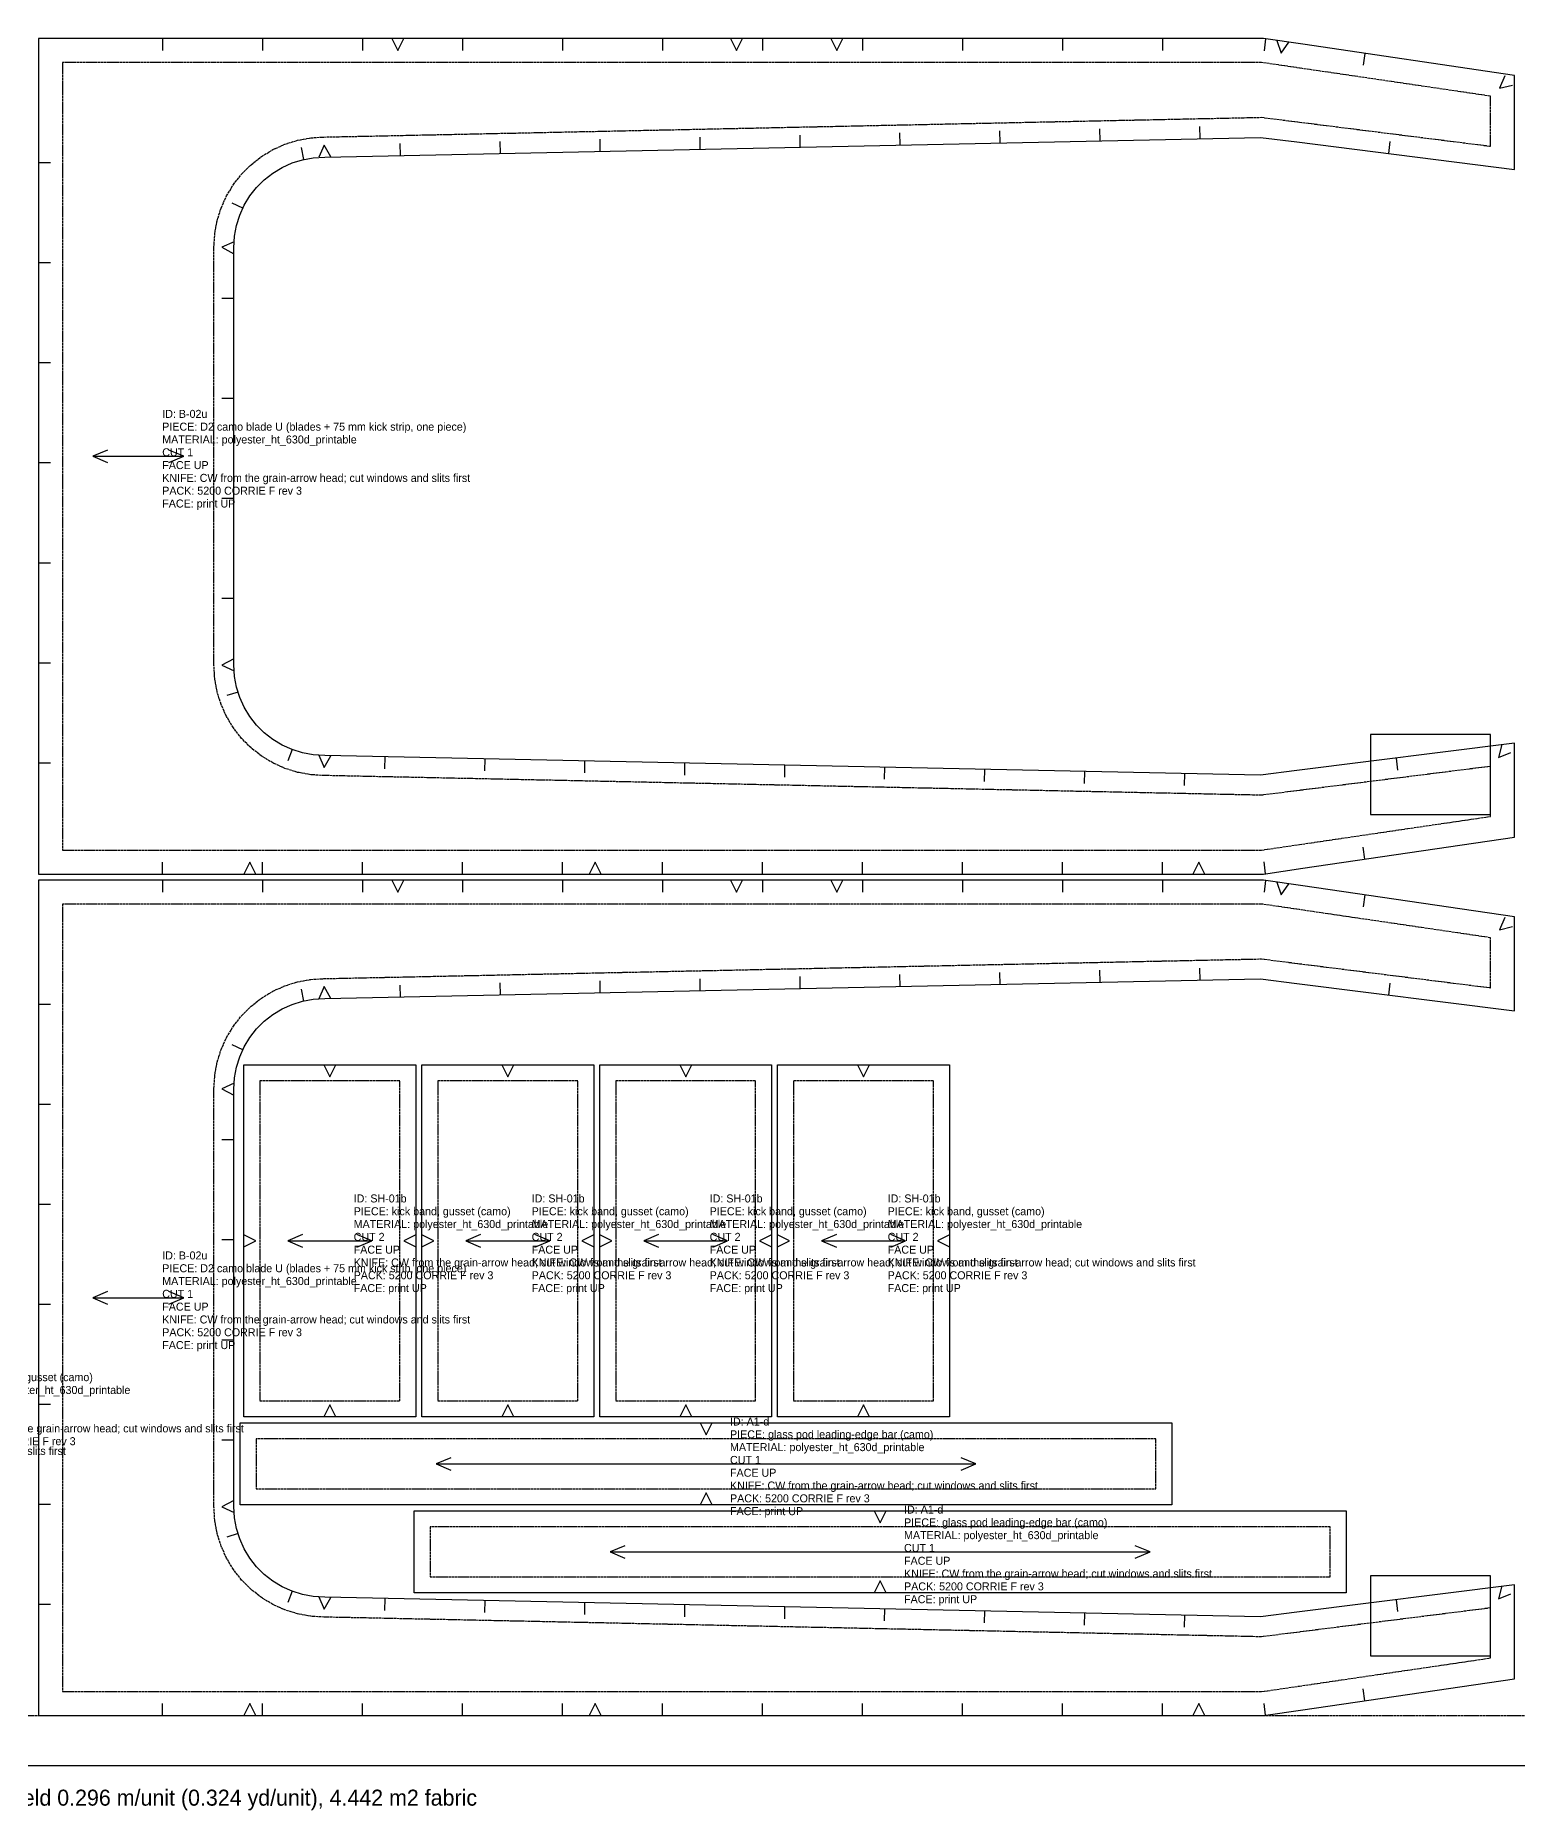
# Model space of a CAD drawing. Header units: millimetres. Extents: x 0 to 2961, y -22 to 1500.
# Drawn here: x 740 to 1481, y -22 to 865 of the extents above; entities that cross this region are included whole.
import ezdxf

# ---------------------------------------------------------------- set-up
doc = ezdxf.new("R2010")
doc.units = ezdxf.units.MM
doc.linetypes.add('DASHED', pattern=[1.524, 1.27, -0.254])
for name, color, linetype in [('CUT', 7, 'Continuous'), ('GRAIN', 5, 'Continuous'), ('INTERNAL', 6, 'Continuous'), ('NOTCH', 1, 'Continuous'), ('SEW', 3, 'Continuous'), ('TEXT', 2, 'Continuous')]:
    doc.layers.add(name, color=color, linetype=linetype)

msp = doc.modelspace()

# ---------------------------------------------------------------- linework, layer by layer
at = {"layer": 'CUT'}
for points in [[(828.47, 863.28), (741.05, 863.28), (741.05, 445.64), (828.47, 445.64), (1353.52, 445.64), (1373.3, 448.55), (1479.09, 464.09), (1479.09, 511.05), (1370.3, 497.35), (1352.12, 495.06), (884.19, 504.89), (878.36, 505.24), (873.02, 506.22), (867.84, 507.83), (862.88, 510.06), (858.23, 512.87), (853.96, 516.22), (850.12, 520.07), (846.77, 524.34), (843.96, 528.99), (841.73, 533.94), (840.11, 539.13), (839.13, 544.47), (838.79, 550.2), (838.79, 758.72), (839.13, 764.45), (840.11, 769.79), (841.73, 774.98), (843.96, 779.93), (846.77, 784.58), (850.12, 788.85), (853.96, 792.7), (858.23, 796.05), (862.88, 798.86), (867.84, 801.09), (873.02, 802.7), (878.36, 803.68), (884.19, 804.03), (1352.12, 813.86), (1370.3, 811.57), (1479.09, 797.87), (1479.09, 844.83), (1373.3, 860.37), (1353.52, 863.28)], [(828.47, 442.64), (741.05, 442.64), (741.05, 25), (828.47, 25), (1353.52, 25), (1373.3, 27.91), (1479.09, 43.45), (1479.09, 90.41), (1370.3, 76.71), (1352.12, 74.42), (884.19, 84.25), (878.36, 84.6), (873.02, 85.58), (867.84, 87.19), (862.88, 89.42), (858.23, 92.23), (853.96, 95.58), (850.12, 99.43), (846.77, 103.7), (843.96, 108.35), (841.73, 113.3), (840.11, 118.49), (839.13, 123.83), (838.79, 129.56), (838.79, 338.08), (839.13, 343.81), (840.11, 349.15), (841.73, 354.34), (843.96, 359.29), (846.77, 363.94), (850.12, 368.21), (853.96, 372.06), (858.23, 375.41), (862.88, 378.22), (867.84, 380.45), (873.02, 382.06), (878.36, 383.04), (884.19, 383.39), (1352.12, 393.22), (1370.3, 390.93), (1479.09, 377.23), (1479.09, 424.19), (1373.3, 439.73), (1353.52, 442.64)], [(843.65, 350.31), (929.65, 350.31), (929.65, 174.31), (843.65, 174.31)], [(932.65, 350.31), (1018.65, 350.31), (1018.65, 174.31), (932.65, 174.31)], [(1021.65, 350.31), (1107.65, 350.31), (1107.65, 174.31), (1021.65, 174.31)], [(1110.65, 350.31), (1196.65, 350.31), (1196.65, 174.31), (1110.65, 174.31)], [(841.82, 171.31), (1307.82, 171.31), (1307.82, 130.31), (841.82, 130.31)], [(928.84, 127.31), (1394.84, 127.31), (1394.84, 86.31), (928.84, 86.31)]]:
    msp.add_lwpolyline(points, close=True, dxfattribs=at)
at = {"layer": 'GRAIN'}
for points in [[(775.56, 657.58), (768.19, 654.46), (775.56, 651.34)], [(806.27, 651.34), (813.64, 654.46), (806.27, 657.58)], [(768.19, 654.46), (813.64, 654.46)], [(873.02, 265.42), (865.65, 262.31), (873.02, 259.19)], [(865.65, 262.31), (907.65, 262.31)], [(900.28, 259.19), (907.65, 262.31), (900.28, 265.42)], [(962.02, 265.42), (954.65, 262.31), (962.02, 259.19)], [(954.65, 262.31), (996.65, 262.31)], [(989.28, 259.19), (996.65, 262.31), (989.28, 265.42)], [(1051.02, 265.42), (1043.65, 262.31), (1051.02, 259.19)], [(1043.65, 262.31), (1085.65, 262.31)], [(1078.28, 259.19), (1085.65, 262.31), (1078.28, 265.42)], [(1140.02, 265.42), (1132.65, 262.31), (1140.02, 259.19)], [(1132.65, 262.31), (1174.65, 262.31)], [(1167.28, 259.19), (1174.65, 262.31), (1167.28, 265.42)], [(775.56, 236.94), (768.19, 233.82), (775.56, 230.7)], [(768.19, 233.82), (813.64, 233.82)], [(806.27, 230.7), (813.64, 233.82), (806.27, 236.94)], [(947.19, 153.92), (939.82, 150.81), (947.19, 147.69)], [(1202.45, 147.69), (1209.82, 150.81), (1202.45, 153.92)], [(939.82, 150.81), (1209.82, 150.81)], [(1034.21, 109.92), (1026.84, 106.81), (1034.21, 103.69)], [(1026.84, 106.81), (1296.84, 106.81)], [(1289.47, 103.69), (1296.84, 106.81), (1289.47, 109.92)]]:
    msp.add_lwpolyline(points, dxfattribs=at)
at = {"layer": 'INTERNAL', "linetype": 'CONTINUOUS'}
for points in [[(1407.09, 515.46), (1407.09, 475.46), (1467.09, 475.46), (1467.09, 515.46)], [(1407.09, 94.82), (1407.09, 54.82), (1467.09, 54.82), (1467.09, 94.82)]]:
    msp.add_lwpolyline(points, close=True, dxfattribs=at)
at = {"layer": 'NOTCH'}
for points in [[(803.05, 863.28), (803.05, 857.28)], [(853.05, 863.28), (853.05, 857.28)], [(903.05, 863.28), (903.05, 857.28)], [(917.8, 863.28), (920.8, 857.28), (923.8, 863.28)], [(953.05, 863.28), (953.05, 857.28)], [(1003.05, 863.28), (1003.05, 857.28)], [(1053.05, 863.28), (1053.05, 857.28)], [(1087.06, 863.28), (1090.06, 857.28), (1093.06, 863.28)], [(1103.05, 863.28), (1103.05, 857.28)], [(1137.24, 863.28), (1140.24, 857.28), (1143.24, 863.28)], [(1153.05, 863.28), (1153.05, 857.28)], [(1203.05, 863.28), (1203.05, 857.28)], [(1253.05, 863.28), (1253.05, 857.28)], [(1303.05, 863.28), (1303.05, 857.28)], [(1354.62, 863.12), (1353.83, 857.17)], [(1360.27, 862.29), (1362.37, 855.92), (1366.21, 861.42)], [(1404.25, 855.82), (1403.38, 849.89)], [(1474.21, 844.57), (1471.63, 838.38), (1478.13, 840.03)], [(1221.94, 811.13), (1221.81, 817.13)], [(1271.93, 812.18), (1271.8, 818.18)], [(1321.92, 813.23), (1321.79, 819.23)], [(873.71, 802.83), (872.62, 808.73)], [(887.19, 804.16), (883.95, 810.03), (881.2, 803.91)], [(922.01, 804.83), (921.88, 810.83)], [(971.99, 805.88), (971.87, 811.88)], [(1021.98, 806.93), (1021.86, 812.93)], [(1071.97, 807.98), (1071.85, 813.98)], [(1121.96, 809.03), (1121.84, 815.03)], [(1171.95, 810.08), (1171.82, 816.08)], [(1416.23, 805.79), (1416.98, 811.74)], [(741.05, 801.28), (747.05, 801.28)], [(843.3, 778.47), (837.83, 780.93)], [(838.87, 761.72), (832.78, 758.91), (838.69, 755.73)], [(741.05, 751.28), (747.05, 751.28)], [(838.79, 733.39), (832.79, 733.39)], [(741.05, 701.28), (747.05, 701.28)], [(838.79, 683.39), (832.79, 683.39)], [(741.05, 651.28), (747.05, 651.28)], [(838.79, 633.39), (832.79, 633.39)], [(741.05, 601.28), (747.05, 601.28)], [(838.79, 583.39), (832.79, 583.39)], [(741.05, 551.28), (747.05, 551.28)], [(838.69, 553.19), (832.78, 550.01), (838.87, 547.2)], [(840.89, 536.63), (835.16, 534.84)], [(867.81, 507.83), (865.75, 502.2)], [(1472.78, 510.44), (1471.06, 503.96), (1477.28, 506.48)], [(741.05, 501.28), (747.05, 501.28)], [(881.2, 505.01), (883.95, 498.89), (887.19, 504.76)], [(914.16, 504.26), (914.03, 498.26)], [(964.15, 503.21), (964.02, 497.21)], [(1014.13, 502.16), (1014.01, 496.16)], [(1064.12, 501.11), (1064, 495.11)], [(1114.11, 500.06), (1113.99, 494.06)], [(1164.1, 499.01), (1163.98, 493.01)], [(1214.09, 497.96), (1213.96, 491.96)], [(1264.08, 496.91), (1263.95, 490.91)], [(1419.91, 503.6), (1420.66, 497.64)], [(1314.07, 495.86), (1313.94, 489.86)], [(1404.25, 453.1), (1403.38, 459.03)], [(803.05, 445.64), (803.05, 451.64)], [(849.78, 445.64), (846.78, 451.64), (843.78, 445.64)], [(853.05, 445.64), (853.05, 451.64)], [(903.05, 445.64), (903.05, 451.64)], [(953.05, 445.64), (953.05, 451.64)], [(1003.05, 445.64), (1003.05, 451.64)], [(1022.46, 445.64), (1019.46, 451.64), (1016.46, 445.64)], [(1053.05, 445.64), (1053.05, 451.64)], [(1103.05, 445.64), (1103.05, 451.64)], [(1153.05, 445.64), (1153.05, 451.64)], [(1203.05, 445.64), (1203.05, 451.64)], [(1253.05, 445.64), (1253.05, 451.64)], [(1303.05, 445.64), (1303.05, 451.64)], [(1324.27, 445.64), (1321.27, 451.64), (1318.27, 445.64)], [(1354.62, 445.8), (1353.83, 451.75)], [(803.05, 442.64), (803.05, 436.64)], [(853.05, 442.64), (853.05, 436.64)], [(903.05, 442.64), (903.05, 436.64)], [(917.8, 442.64), (920.8, 436.64), (923.8, 442.64)], [(953.05, 442.64), (953.05, 436.64)], [(1003.05, 442.64), (1003.05, 436.64)], [(1053.05, 442.64), (1053.05, 436.64)], [(1087.06, 442.64), (1090.06, 436.64), (1093.06, 442.64)], [(1103.05, 442.64), (1103.05, 436.64)], [(1137.24, 442.64), (1140.24, 436.64), (1143.24, 442.64)], [(1153.05, 442.64), (1153.05, 436.64)], [(1203.05, 442.64), (1203.05, 436.64)], [(1253.05, 442.64), (1253.05, 436.64)], [(1303.05, 442.64), (1303.05, 436.64)], [(1354.62, 442.48), (1353.83, 436.53)], [(1360.27, 441.65), (1362.37, 435.28), (1366.21, 440.78)], [(1404.25, 435.18), (1403.38, 429.25)], [(1474.21, 423.93), (1471.63, 417.74), (1478.13, 419.39)], [(971.99, 385.24), (971.87, 391.24)], [(1021.98, 386.29), (1021.86, 392.29)], [(1071.97, 387.34), (1071.85, 393.34)], [(1121.96, 388.39), (1121.84, 394.39)], [(1171.95, 389.44), (1171.82, 395.44)], [(1221.94, 390.49), (1221.81, 396.49)], [(1271.93, 391.54), (1271.8, 397.54)], [(1321.92, 392.59), (1321.79, 398.59)], [(1416.23, 385.15), (1416.98, 391.1)], [(873.71, 382.19), (872.62, 388.09)], [(887.19, 383.52), (883.95, 389.39), (881.2, 383.27)], [(922.01, 384.19), (921.88, 390.19)], [(741.05, 380.64), (747.05, 380.64)], [(843.3, 357.83), (837.83, 360.29)], [(883.65, 350.31), (886.65, 344.31), (889.65, 350.31)], [(972.65, 350.31), (975.65, 344.31), (978.65, 350.31)], [(1061.65, 350.31), (1064.65, 344.31), (1067.65, 350.31)], [(1150.65, 350.31), (1153.65, 344.31), (1156.65, 350.31)], [(838.87, 341.08), (832.78, 338.27), (838.69, 335.09)], [(741.05, 330.64), (747.05, 330.64)], [(838.79, 312.75), (832.79, 312.75)], [(741.05, 280.64), (747.05, 280.64)], [(838.79, 262.75), (832.79, 262.75)], [(843.65, 259.31), (849.65, 262.31), (843.65, 265.31)], [(929.65, 265.31), (923.65, 262.31), (929.65, 259.31)], [(932.65, 259.31), (938.65, 262.31), (932.65, 265.31)], [(1018.65, 265.31), (1012.65, 262.31), (1018.65, 259.31)], [(1021.65, 259.31), (1027.65, 262.31), (1021.65, 265.31)], [(1107.65, 265.31), (1101.65, 262.31), (1107.65, 259.31)], [(1110.65, 259.31), (1116.65, 262.31), (1110.65, 265.31)], [(1196.65, 265.31), (1190.65, 262.31), (1196.65, 259.31)], [(741.05, 230.64), (747.05, 230.64)], [(838.79, 212.75), (832.79, 212.75)], [(741.05, 180.64), (747.05, 180.64)], [(889.65, 174.31), (886.65, 180.31), (883.65, 174.31)], [(978.65, 174.31), (975.65, 180.31), (972.65, 174.31)], [(1067.65, 174.31), (1064.65, 180.31), (1061.65, 174.31)], [(1156.65, 174.31), (1153.65, 180.31), (1150.65, 174.31)], [(1071.82, 171.31), (1074.82, 165.31), (1077.82, 171.31)], [(838.79, 162.75), (832.79, 162.75)], [(1077.82, 130.31), (1074.82, 136.31), (1071.82, 130.31)], [(741.05, 130.64), (747.05, 130.64)], [(838.69, 132.55), (832.78, 129.37), (838.87, 126.56)], [(1158.84, 127.31), (1161.84, 121.31), (1164.84, 127.31)], [(840.89, 115.99), (835.16, 114.2)], [(1164.84, 86.31), (1161.84, 92.31), (1158.84, 86.31)], [(1472.78, 89.8), (1471.06, 83.32), (1477.28, 85.84)], [(741.05, 80.64), (747.05, 80.64)], [(867.81, 87.19), (865.75, 81.56)], [(881.2, 84.37), (883.95, 78.25), (887.19, 84.12)], [(914.16, 83.62), (914.03, 77.62)], [(964.15, 82.57), (964.02, 76.57)], [(1014.13, 81.52), (1014.01, 75.52)], [(1064.12, 80.47), (1064, 74.47)], [(1419.91, 82.96), (1420.66, 77)], [(1114.11, 79.42), (1113.99, 73.42)], [(1164.1, 78.37), (1163.98, 72.37)], [(1214.09, 77.32), (1213.96, 71.32)], [(1264.08, 76.27), (1263.95, 70.27)], [(1314.07, 75.22), (1313.94, 69.22)], [(1404.25, 32.46), (1403.38, 38.39)], [(803.05, 25), (803.05, 31)], [(849.78, 25), (846.78, 31), (843.78, 25)], [(853.05, 25), (853.05, 31)], [(903.05, 25), (903.05, 31)], [(953.05, 25), (953.05, 31)], [(1003.05, 25), (1003.05, 31)], [(1022.46, 25), (1019.46, 31), (1016.46, 25)], [(1053.05, 25), (1053.05, 31)], [(1103.05, 25), (1103.05, 31)], [(1153.05, 25), (1153.05, 31)], [(1203.05, 25), (1203.05, 31)], [(1253.05, 25), (1253.05, 31)], [(1303.05, 25), (1303.05, 31)], [(1324.27, 25), (1321.27, 31), (1318.27, 25)], [(1354.62, 25.16), (1353.83, 31.11)]]:
    msp.add_lwpolyline(points, dxfattribs=at)
at = {"layer": 'SEW', "linetype": 'DASHED'}
for points in [[(753.05, 851.28), (753.05, 457.64), (828.47, 457.64), (1352.64, 457.64), (1371.55, 460.42), (1467.09, 474.46), (1467.09, 499.46), (1371.55, 487.43), (1352.64, 485.04), (883.79, 494.89), (877.16, 495.29), (870.62, 496.49), (864.28, 498.47), (858.23, 501.19), (852.54, 504.63), (847.31, 508.73), (842.62, 513.42), (838.52, 518.65), (835.09, 524.33), (832.36, 530.39), (830.38, 536.73), (829.19, 543.26), (828.79, 549.89), (828.79, 759.03), (829.19, 765.66), (830.38, 772.19), (832.36, 778.53), (835.09, 784.59), (838.52, 790.27), (842.62, 795.5), (847.31, 800.19), (852.54, 804.29), (858.23, 807.73), (864.28, 810.45), (870.62, 812.43), (877.16, 813.63), (883.79, 814.03), (1352.64, 823.88), (1371.55, 821.49), (1467.09, 809.46), (1467.09, 834.46), (1371.55, 848.5), (1352.64, 851.28), (828.47, 851.28)], [(753.05, 430.64), (753.05, 37), (828.47, 37), (1352.64, 37), (1371.55, 39.78), (1467.09, 53.82), (1467.09, 78.82), (1371.55, 66.79), (1352.64, 64.4), (883.79, 74.25), (877.16, 74.65), (870.62, 75.85), (864.28, 77.83), (858.23, 80.55), (852.54, 83.99), (847.31, 88.09), (842.62, 92.78), (838.52, 98.01), (835.09, 103.69), (832.36, 109.75), (830.38, 116.09), (829.19, 122.62), (828.79, 129.25), (828.79, 338.39), (829.19, 345.02), (830.38, 351.55), (832.36, 357.89), (835.09, 363.95), (838.52, 369.63), (842.62, 374.86), (847.31, 379.55), (852.54, 383.65), (858.23, 387.09), (864.28, 389.81), (870.62, 391.79), (877.16, 392.99), (883.79, 393.39), (1352.64, 403.24), (1371.55, 400.85), (1467.09, 388.82), (1467.09, 413.82), (1371.55, 427.86), (1352.64, 430.64), (828.47, 430.64)], [(851.65, 342.31), (851.65, 182.31), (921.65, 182.31), (921.65, 342.31)], [(940.65, 342.31), (940.65, 182.31), (1010.65, 182.31), (1010.65, 342.31)], [(1029.65, 342.31), (1029.65, 182.31), (1099.65, 182.31), (1099.65, 342.31)], [(1118.65, 342.31), (1118.65, 182.31), (1188.65, 182.31), (1188.65, 342.31)], [(849.82, 163.31), (849.82, 138.31), (1299.82, 138.31), (1299.82, 163.31)], [(936.84, 119.31), (936.84, 94.31), (1386.84, 94.31), (1386.84, 119.31)]]:
    msp.add_lwpolyline(points, close=True, dxfattribs=at)
at = {"layer": 'TEXT', "linetype": 'DASHED'}
msp.add_line((0, 25), (2961.18, 25), dxfattribs=at)
at = {"layer": 'TEXT'}
msp.add_lwpolyline([(0, 0), (2961.18, 0), (2961.18, 1500), (0, 1500)], close=True, dxfattribs=at)

# ---------------------------------------------------------------- texts
for s, height, p in [('ID: B-02u', 4, (802.92, 673.66)), ('PIECE: D2 camo blade U (blades + 75 mm kick strip, one piece)', 4, (802.92, 667.26)), ('CUT 1', 4, (802.92, 654.46)), ('MATERIAL: polyester_ht_630d_printable', 4, (802.92, 660.86)), ('FACE UP', 4, (802.92, 648.06)), ('KNIFE: CW from the grain-arrow head; cut windows and slits first', 4, (802.92, 641.66)), ('PACK: 5200 CORRIE F rev 3', 4, (802.92, 635.26)), ('FACE: print UP', 4, (802.92, 628.86)), ('ID: SH-01b', 4, (898.65, 281.51)), ('ID: SH-01b', 4, (987.65, 281.51)), ('ID: SH-01b', 4, (1076.65, 281.51)), ('ID: SH-01b', 4, (1165.65, 281.51)), ('PIECE: kick band, gusset (camo)', 4, (898.65, 275.11)), ('PIECE: kick band, gusset (camo)', 4, (987.65, 275.11)), ('PIECE: kick band, gusset (camo)', 4, (1076.65, 275.11)), ('PIECE: kick band, gusset (camo)', 4, (1165.65, 275.11)), ('CUT 2', 4, (898.65, 262.31)), ('MATERIAL: polyester_ht_630d_printable', 4, (898.65, 268.71)), ('CUT 2', 4, (987.65, 262.31)), ('MATERIAL: polyester_ht_630d_printable', 4, (987.65, 268.71)), ('CUT 2', 4, (1076.65, 262.31)), ('MATERIAL: polyester_ht_630d_printable', 4, (1076.65, 268.71)), ('CUT 2', 4, (1165.65, 262.31)), ('MATERIAL: polyester_ht_630d_printable', 4, (1165.65, 268.71)), ('FACE UP', 4, (898.65, 255.91)), ('FACE UP', 4, (987.65, 255.91)), ('FACE UP', 4, (1076.65, 255.91)), ('FACE UP', 4, (1165.65, 255.91)), ('PIECE: D2 camo blade U (blades + 75 mm kick strip, one piece)', 4, (802.92, 246.62)), ('ID: B-02u', 4, (802.92, 253.02)), ('KNIFE: CW from the grain-arrow head; cut windows and slits first', 4, (898.65, 249.51)), ('KNIFE: CW from the grain-arrow head; cut windows and slits first', 4, (987.65, 249.51)), ('KNIFE: CW from the grain-arrow head; cut windows and slits first', 4, (1076.65, 249.51)), ('KNIFE: CW from the grain-arrow head; cut windows and slits first', 4, (1165.65, 249.51)), ('MATERIAL: polyester_ht_630d_printable', 4, (802.92, 240.22)), ('PACK: 5200 CORRIE F rev 3', 4, (898.65, 243.11)), ('FACE: print UP', 4, (898.65, 236.71)), ('PACK: 5200 CORRIE F rev 3', 4, (987.65, 243.11)), ('FACE: print UP', 4, (987.65, 236.71)), ('PACK: 5200 CORRIE F rev 3', 4, (1076.65, 243.11)), ('FACE: print UP', 4, (1076.65, 236.71)), ('PACK: 5200 CORRIE F rev 3', 4, (1165.65, 243.11)), ('FACE: print UP', 4, (1165.65, 236.71)), ('CUT 1', 4, (802.92, 233.82)), ('FACE UP', 4, (802.92, 227.42)), ('KNIFE: CW from the grain-arrow head; cut windows and slits first', 4, (802.92, 221.02)), ('PACK: 5200 CORRIE F rev 3', 4, (802.92, 214.62)), ('FACE: print UP', 4, (802.92, 208.22)), ('PIECE: kick band, gusset (camo)', 4, (689.76, 192.18)), ('MATERIAL: polyester_ht_630d_printable', 4, (689.76, 185.78)), ('KNIFE: CW from the grain-arrow head; cut windows and slits first', 4, (689.76, 166.58)), ('ID: A1-d', 4, (1086.82, 170.01)), ('PACK: 5200 CORRIE F rev 3', 4, (689.76, 160.18)), ('PIECE: glass pod leading-edge bar (camo)', 4, (1086.82, 163.61)), ('MATERIAL: polyester_ht_630d_printable', 4, (1086.82, 157.21)), ('KNIFE: CW from the grain-arrow head; cut windows and slits first', 4, (600.76, 155.32)), ('CUT 1', 4, (1086.82, 150.81)), ('FACE UP', 4, (1086.82, 144.41)), ('KNIFE: CW from the grain-arrow head; cut windows and slits first', 4, (1086.82, 138.01)), ('PACK: 5200 CORRIE F rev 3', 4, (1086.82, 131.61)), ('FACE: print UP', 4, (1086.82, 125.21)), ('ID: A1-d', 4, (1173.84, 126.01)), ('PIECE: glass pod leading-edge bar (camo)', 4, (1173.84, 119.61)), ('MATERIAL: polyester_ht_630d_printable', 4, (1173.84, 113.21)), ('CUT 1', 4, (1173.84, 106.81)), ('FACE UP', 4, (1173.84, 100.41)), ('KNIFE: CW from the grain-arrow head; cut windows and slits first', 4, (1173.84, 94.01)), ('PACK: 5200 CORRIE F rev 3', 4, (1173.84, 87.61)), ('FACE: print UP', 4, (1173.84, 81.21)), ('Marker polyester_ht_630d_printable: fabric 1500 mm (59.1 in) wide, selvedge 25 mm, 90 pieces, 10 unit(s); length 2961 mm (3.24 yd), efficiency 46.8 %, yield 0.296 m/unit (0.324 yd/unit), 4.442 m2 fabric', 8, (0, -20))]:
    msp.add_text(s, height=height, dxfattribs=at).set_placement(p)

doc.saveas('drawing.dxf')
